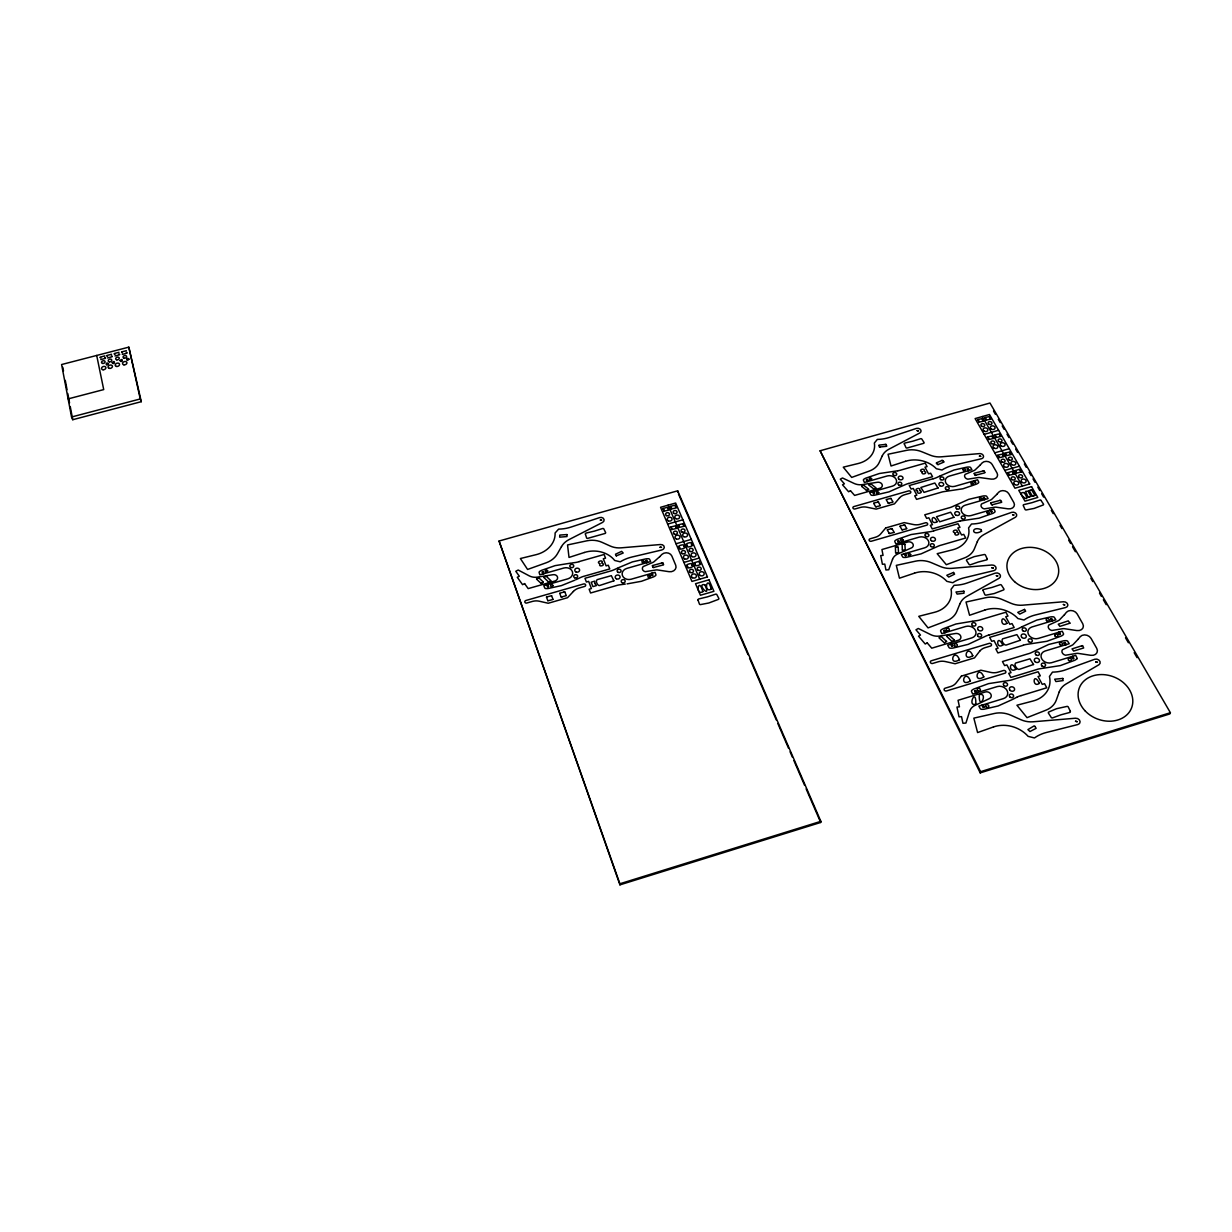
<?xml version="1.0" encoding="UTF-8"?>
<svg xmlns="http://www.w3.org/2000/svg" width="1232" height="1232" viewBox="0 0 1232 1232"><rect width="100%" height="100%" fill="white"/><g stroke="black" fill="none" stroke-linecap="round" stroke-linejoin="round"><path stroke-width="1.5" d="M677.677 492.153L677.677 490.813L499.068 541.017L619.942 884.853L820.681 822.468L820.851 821.328L677.677 490.813M981.088 529.591C970.939 525.51 971.232 536.782 981.565 531.254M981.565 531.1L981.057 529.714M820.112 450.773L980.21 772.88L1169.83 713.944L1170.4 712.712L989.974 403.018L820.112 450.773L980.564 771.694L980.21 772.88M562.038 596.889L561.068 596.981M552.983 599.476L547.84 600.831M561.037 596.765L559.805 593.516M546.484 597.012L551.659 595.687M551.659 595.98L552.968 599.26M547.778 600.569L546.515 597.227M566.227 595.672L562.038 596.827M559.728 593.193L563.917 592.053M563.933 591.991L564.887 591.899M564.903 592.161L566.227 595.472M1020.034 470.624L1019.742 469.238L1014.891 470.67M1016.077 472.996L1016.354 472.133M1012.719 472.734L1012.411 471.332L1007.576 472.78M1008.746 475.105L1009.023 474.228M1005.943 455.409L1006.221 454.546M1009.855 453.053L1010.132 452.206M1002.586 455.132L1002.863 454.285M998.659 457.488L998.936 456.625M999.537 434.927L999.814 434.08M995.672 437.237L995.949 436.405M988.434 439.3L988.711 438.453M992.299 436.975L992.576 436.128M985.723 419.896L986 419.065M989.542 417.602L989.82 416.77M982.351 419.635L982.628 418.803M978.531 421.929L978.824 421.098M549.272 581.951L548.44 582.151M550.796 580.857L549.272 581.689M544.036 577.423L545.56 576.591M543.25 582.351L541.757 583.106M541.757 583.367L540.817 583.444M545.56 576.36L546.484 576.253M536.536 578.824L538.061 578.008M538.061 577.762L538.985 577.654M548.302 581.735L544.097 577.731M540.786 583.152L536.567 579.117M546.515 576.561L550.75 580.565M539.015 577.977L543.25 581.981M695.449 564.333C692.985 567.582 704.103 564.164 699.56 563.147M699.391 562.747L699.145 561.268M691.676 564.964C694.355 561.792 683.052 565.011 687.564 566.15M687.733 566.551C685.315 569.862 696.388 566.32 691.845 565.365M687.456 545.607C685.069 548.841 695.988 545.36 691.522 544.452M691.337 544.036C693.924 540.817 682.805 543.99 687.287 545.191M683.683 546.223C686.239 543.081 675.105 546.192 679.617 547.378M679.787 547.793C677.338 550.981 688.38 547.578 683.852 546.638M679.001 527.188L679.402 526.295M683.221 524.724L683.606 523.831M675.613 526.88L676.014 525.987M671.394 529.344L671.779 528.451M671.163 508.724L671.563 507.846M675.336 506.306L675.721 505.413M667.775 508.431L668.175 507.553M663.601 510.864L664.002 509.986M663.509 564.857L653.992 567.382M653.93 567.552L653.037 567.567M661.954 562.839L662.893 562.824M652.344 565.596L661.923 562.978M662.893 563.147L663.555 564.456M653.022 567.213L652.406 565.996M684.53 526.187L679.032 527.465M678.077 524.863L683.591 523.569M676.938 528.312L671.44 529.668M670.47 527.019L675.983 525.725M1021.513 472.056L1016.077 473.15M1014.182 474.166L1008.762 475.29M1034.803 495.649L1033.109 495.895M1029.29 490.459L1031.015 490.182M1032 490.475L1034.88 495.356M1032.093 495.618L1029.259 490.767M1031.061 489.982L1032.077 490.197M1033.032 496.111L1032.046 495.911M898.421 553.122L896.526 552.937M905.166 550.411L903.256 550.227M895.433 546.9L897.358 547.054M896.403 553.091L895.556 552.875M903.148 550.381L902.301 550.196M897.404 546.962L898.328 547.116M904.919 544.821L905.243 550.073M902.332 549.826L902.132 544.59M898.205 547.516L898.498 552.783M895.602 552.537L895.402 547.254M893.908 532.501L890.028 533.364M902.594 529.991L901.762 529.791M887.363 529.698L891.306 528.774M891.383 528.528L892.291 528.682M889.874 533.672L889.057 533.487M941.864 460.291L942.803 460.46M938.353 464.664L937.429 464.526M901.824 529.421L900.007 526.387M889.104 533.102L887.317 530.083M943.789 462.123L938.43 464.387M892.199 529.052L894.032 532.085M936.412 462.847L941.772 460.568M879.417 446.585L878.955 445.537M886.193 444.844L886.686 445.892M880.249 447.108L879.371 447M885.361 444.321L886.27 444.429M886.609 446.307L880.341 446.954M879.001 445.122L885.284 444.444M902.178 544.174L904.072 544.344M904.134 544.251L905.043 544.421M676.568 507.8L671.24 509.047M670.3 506.367L675.629 505.074M668.961 509.971L663.771 511.265M662.754 508.508L668.083 507.199M906.644 528.805L902.748 529.683M900.084 526.002L903.995 525.109M904.103 524.847L904.966 524.986M904.873 525.417L906.737 528.405M892.753 502.209L888.95 503.041M886.347 499.437L890.212 498.56M880.233 505.782L876.368 506.66M890.32 498.298L891.167 498.406M888.78 503.364L888.041 503.241M1011.21 454.577L1006.02 455.686M873.765 503.041L877.646 502.163M877.754 501.901L878.601 502.009M876.229 506.937L875.505 506.906M1004.804 453.083L1010.101 452.005M891.09 498.852L892.892 501.732M888.072 502.764L886.316 499.884M997.52 455.162L1002.833 454.084M878.508 502.456L880.31 505.336M875.475 506.367L873.719 503.472M868.976 484.669L870.269 484.084M867.143 490.675L866.435 490.536M868.591 489.628L867.313 490.213M874.458 489.273L873.657 489.181M875.813 488.272L874.535 488.858M861.769 486.009L863.047 485.423M863.139 485.008L863.94 485.131M870.346 483.668L871.147 483.776M1001.57 502.333L992.453 504.72M990.697 502.856L999.799 500.469M992.314 505.012L991.483 504.812M999.922 500.192L1000.784 500.377M984.799 472.842L975.898 475.121M974.189 473.273L983.182 470.963M975.729 475.429L975.005 475.306M983.321 470.67L984.106 470.809M993.639 438.469L988.511 439.578M1000.815 436.436L995.841 437.606M987.356 436.99L992.53 435.882M699.068 561.299L694.155 562.778L695.279 563.933M112.143 356.741L107.507 357.973M121.66 351.921L126.357 350.689M119.519 354.801L114.946 355.986M126.865 353.199L122.322 354.385M100.192 357.111L104.889 355.879M106.861 355.494L111.558 354.262M105.428 358.373L100.762 359.59M114.33 353.522L119.011 352.29M1012.873 699.268L1017.247 697.004M1012.365 699.53L998.12 705.967L984.276 709.185A52.668 43.505 15.7 0 1 983.182 709.309L981.473 709.309A1.956 1.632 17.6 0 1 980.333 708.708L978.87 706.105L1003.51 698.575A7.5 6.206 17.6 0 0 1007.068 690.536A7.5 6.206 17.6 0 0 997.242 686.578L972.695 694.047L971.478 691.398A1.94 1.617 16.7 0 1 971.786 690.367L973.018 689.473A54.347 45.353 19.2 0 1 973.911 688.996L988.541 683.637L1008.546 680.541A19.697 16.155 16.7 0 0 1012.565 679.587L1038.099 671.763L1040.301 675.829L1038.022 676.522L1042.257 684.376L1044.551 683.683L1046.769 687.779L1021.066 695.633M1022.129 626.718L1018.587 628.489A19.312 15.585 15.3 0 1 1014.875 629.845L989.65 637.36L991.745 641.318L994.008 640.64L998.059 648.278L995.795 648.956L997.905 652.945L1023.238 645.306M1022.36 626.595L1036.805 620.081L1050.511 616.924A53.361 43.074 18.4 0 1 1051.558 616.801L1053.221 616.801A1.91 1.525 16.7 0 1 1054.346 617.355L1055.839 619.804L1031.969 626.965A7.361 5.944 16.7 0 0 1028.566 634.68A7.361 5.944 16.7 0 0 1038.253 638.453L1062.23 631.231L1063.524 633.772A1.925 1.54 17.4 0 1 1063.247 634.757L1062.061 635.62A51.744 41.364 15.5 0 1 1061.199 636.082L1046.892 641.287L1027.165 644.321A19.758 16.078 17.5 0 0 1023.207 645.26M940.062 475.952L936.69 477.554A17.972 13.999 9 0 1 933.163 478.771M940.293 475.845L954.03 470.008L966.997 467.128A49.419 38.7 11.5 0 1 967.982 467.02L969.553 467.02A1.771 1.371 10.4 0 1 970.585 467.498L971.925 469.669L949.287 476.137A6.838 5.328 10.2 0 0 945.883 483.006A6.838 5.328 10.2 0 0 954.862 486.317L977.577 479.787L978.716 482.035A1.786 1.386 10.9 0 1 978.424 482.913L977.284 483.683A48.125 37.16 9.5 0 1 976.468 484.114L962.885 488.796L944.282 491.568A18.326 14.43 10.6 0 0 940.555 492.43L916.577 499.36L914.714 495.818L916.854 495.202L913.266 488.442L911.126 489.058L909.262 485.547L933.148 478.724M617.74 568.044L632.447 561.884L645.984 558.866A49.573 41.719 -0.6 0 1 647.016 558.758L648.602 558.743A1.786 1.478 -0.9 0 1 649.587 559.266L650.665 561.576L626.842 568.399A6.868 5.729 -1.9 0 0 622.468 575.683A6.868 5.729 -1.9 0 0 631.169 579.225L655.085 572.356L655.932 574.759A1.786 1.494 -0.6 0 1 655.532 575.683L654.269 576.499A48.418 39.871 -1.9 0 1 653.376 576.946L641.425 581.288L627.073 583.891M575.975 579.656L580.888 577.361A18.326 15.385 -3.9 0 1 584.646 576.068L609.763 568.938L608.315 565.226L606.082 565.873L603.31 558.789L605.543 558.158L604.096 554.492L579.117 561.592M617.247 568.291L613.859 569.846A18.11 15 -3.1 0 1 610.117 571.14L584.969 578.285L586.401 582.012L588.65 581.365L591.406 588.573L589.142 589.219L590.575 592.992L615.846 585.739A18.418 15.508 -2.2 0 1 619.742 584.815L625.286 584.091M574.928 580.149L561.392 585.616L548.379 588.465A48.387 39.855 -6 0 1 547.347 588.573L545.761 588.573A1.802 1.494 -6.1 0 1 544.79 588.049L543.805 585.693L567.875 578.824A6.853 5.713 -5 0 0 572.387 571.556A6.853 5.713 -5 0 0 563.825 568.014L539.847 574.836L539.108 572.449A1.786 1.478 -6.3 0 1 539.539 571.525L540.833 570.709A49.496 41.734 -5.3 0 1 541.741 570.277L555.124 565.627L571.171 563.055M977.53 419.619L982.551 418.526M984.707 417.602L989.727 416.493M983.613 421.113L978.639 422.237M990.805 419.096L985.831 420.204M619.942 884.853L619.881 883.775L820.851 821.328M980.564 771.694L1170.4 712.712M988.973 635.065L1014.152 627.519L1012.026 623.592L1009.793 624.254L1005.743 616.77L1007.976 616.092L1005.882 612.212L980.826 619.681A19.142 15.523 13.9 0 1 976.914 620.62L973.018 621.174M933.733 530.792L958.003 523.739L959.974 527.373L957.803 528.004L961.576 534.981L963.747 534.349L965.719 537.999L941.325 545.114A18.726 15.03 11.8 0 0 937.721 546.377L921.089 553.861L906.352 557.341A49.126 39.193 9.1 0 1 905.335 557.449L903.718 557.465A1.817 1.478 10.2 0 1 902.671 556.941L901.347 554.616L924.739 547.809A6.976 5.59 10.5 0 0 928.312 540.617A6.976 5.59 10.5 0 0 919.164 537.137L895.864 543.897L894.786 541.541A1.817 1.463 9.6 0 1 895.11 540.632L896.295 539.832A50.45 40.872 11.4 0 1 897.142 539.4L911.064 534.549L929.96 531.716A18.357 14.568 10.1 0 0 933.764 530.838M683.914 562.439L699.329 558.019M1004.773 470.393L1019.403 466.189M676.014 543.759L691.306 539.385M994.732 452.837L1009.27 448.694M908.692 483.514L932.547 476.707L930.668 473.227L928.543 473.827L924.955 467.19L927.08 466.589L925.217 463.14L901.485 469.885A17.833 13.906 7.8 0 1 897.789 470.747M667.682 524.093L682.882 519.781M984.152 434.372L998.598 430.276M71.548 417.001L140.248 398.952L141.295 401.678L72.75 419.712L71.548 417.001L61.6 364.533L128.821 347.147L141.295 401.678M68.114 398.891L103.719 389.589L96.697 355.447M960.252 520.982L979.07 518.164L992.776 513.374A48.803 37.976 10.5 0 0 993.608 512.943L994.763 512.158A1.817 1.417 12.1 0 0 995.04 511.265L993.885 508.955L970.924 515.607A6.93 5.452 11.3 0 1 961.807 512.219A6.93 5.452 11.3 0 1 965.21 505.197L988.095 498.59L986.724 496.373A1.802 1.401 11.5 0 0 985.662 495.88L984.091 495.88A50.142 39.547 12.7 0 0 983.09 495.988L968.706 499.345L952.459 506.629A18.218 14.307 10.1 0 1 948.902 507.877L924.755 514.791L926.649 518.379L928.82 517.763L932.485 524.678L930.314 525.309L932.239 528.928L956.494 521.906A18.588 14.753 11.8 0 1 960.267 521.013M897.789 470.778L879.34 473.519L865.726 478.155A48.987 39.008 8.8 0 0 864.879 478.57L863.724 479.34A1.756 1.386 7.3 0 0 863.401 480.203L864.417 482.451L887.209 475.968A6.776 5.344 8.1 0 1 896.064 479.263A6.776 5.344 8.1 0 1 892.507 486.116L869.638 492.646L870.885 494.848A1.771 1.401 7.8 0 0 871.917 495.341L873.488 495.341A47.755 37.422 6.9 0 0 874.489 495.233L888.888 491.891L905.135 484.7A18.172 14.353 9.3 0 1 908.677 483.468M572.264 562.932L575.267 562.531A18.018 14.861 -4.6 0 0 579.132 561.638M972.448 621.236L955.97 623.993L943.019 628.797A52.73 43.567 15.8 0 0 942.141 629.259L940.925 630.122A1.894 1.555 13.6 0 0 940.617 631.092L941.787 633.633L965.826 626.441A7.284 5.96 14.5 0 1 975.374 630.214A7.284 5.96 14.5 0 1 971.817 637.899L947.67 645.137L949.071 647.616A1.91 1.571 14.4 0 0 950.18 648.186L951.859 648.186A51.205 41.78 12.8 0 0 952.921 648.078L968.152 644.382L985.23 636.374A19.573 16.001 16.1 0 1 988.957 635.004M994.748 434.865L999.753 433.833M1003.787 456.702L998.736 457.765M985.877 418.726L984.661 418.156M982.535 420.004L983.737 420.589M977.5 420.204L978.701 420.759M995.81 436.051L994.532 435.404M992.468 437.345L993.747 437.991M988.572 438.099L987.279 437.437M1006.036 454.177L1004.742 453.468M1002.802 455.517L1004.08 456.24M998.752 456.256L997.458 455.547M1020.265 471.009L1021.574 471.841M1016.138 471.748L1014.814 470.917M1012.935 473.119L1014.244 473.935M1008.808 473.858L1007.499 473.057M999.737 435.312L1000.969 435.943M1010.055 453.438L1011.364 454.161M675.459 506.691L676.599 507.307M671.455 507.461L670.316 506.86M667.913 508.831L669.038 509.432M662.785 509.016L663.894 509.601M683.406 525.155L684.545 525.818M671.625 528.035L670.516 527.435M126.249 352.244L127.035 352.66M121.583 352.414L122.368 352.829M118.903 353.846L119.689 354.262M114.237 354.015L115.038 354.446M111.434 355.817L112.22 356.248M106.784 356.002L107.569 356.418M104.766 357.434L105.552 357.85M100.1 357.603L100.885 358.035M679.248 525.879L678.062 525.202M675.767 527.296L676.938 527.974M989.712 417.971L990.928 418.572M1040.948 500.361L1043.55 504.196A1.725 1.34 13.3 0 1 1043.288 504.951L1034.141 508.416L1026.04 509.971A1.694 1.324 13 0 1 1025.116 509.555L1023.191 505.382A1.694 1.309 12.9 0 1 1023.607 504.689L1031.384 502.825A8.362 6.468 12.7 0 0 1032.524 502.502L1039.962 500.053A1.725 1.324 13.2 0 1 1040.948 500.361M868.652 489.181L863.971 485.454M1001.662 501.932L1000.692 500.762M875.875 487.826L871.178 484.099M873.611 488.827L868.93 485.131M866.389 490.182L861.722 486.486M922.121 471.825C917.008 470.162 925.679 467.19 924.216 471.101M919.75 490.505C924.816 492.353 916.069 495.279 917.609 491.214M957.141 532.255C962.346 534.118 953.63 537.214 954.985 532.979M599.815 563.717C594.964 561.823 604.111 558.851 602.048 562.962M984.969 472.333L984.06 471.255M924.293 471.271C929.051 473.134 920.766 475.845 922.152 471.933M974.127 473.766L975.02 474.828M954.969 532.917C949.579 531.115 958.588 528.004 957.095 532.116M942.742 460.799L943.881 461.769M937.475 464.156L936.366 463.247M917.578 491.106C912.404 489.474 921.166 486.363 919.688 490.367M602.094 563.132C606.775 565.118 597.843 567.906 599.845 563.84M990.62 503.272L991.575 504.412M993.516 411.041L995.441 414.352M998.32 419.327L1000.261 422.638M1002.186 425.949L1004.111 429.26M1006.991 434.218L1008.931 437.529M1010.856 440.84L1012.781 444.151M1015.676 449.11L1017.601 452.421M1024.346 464.017L1026.271 467.328M1029.151 472.287L1031.092 475.598M1033.017 478.909L1034.942 482.22M1037.821 487.179L1039.762 490.49M1041.687 493.801L1043.612 497.112M1051.312 510.356L1053.237 513.667M1059.982 525.248L1061.922 528.559M1068.668 540.155L1070.593 543.466M1072.518 546.777L1075.397 551.736M1090.813 578.224L1092.753 581.535M1099.498 593.116L1101.423 596.427M1103.348 599.738L1106.228 604.696M1125.509 637.806L1128.389 642.765M1134.179 652.698L1137.074 657.672M982.289 416.555L1022.344 486.07M969.137 470.47L968.075 468.576L966.981 468.884L968.029 470.778M974.789 480.588L975.852 482.497L974.743 482.821L973.68 480.911M985.277 499.407L984.199 497.466L983.074 497.79L984.152 499.73M991.052 509.786L992.145 511.727L991.021 512.065L989.943 510.11M1052.898 620.682L1051.712 618.556L1050.557 618.895L1051.743 621.036M1059.274 632.124L1060.475 634.264L1059.32 634.619L1058.119 632.463M1066.25 644.629L1065.049 642.442L1063.863 642.796L1065.079 644.983M1072.749 656.271L1073.965 658.473L1072.795 658.827L1071.578 656.625M967.536 468.73L968.583 470.624M974.235 480.757L975.297 482.667M983.629 497.636L984.707 499.561M990.497 509.94L991.591 511.896M1051.127 618.726L1052.328 620.851M1058.688 632.293L1059.89 634.449M1064.448 642.627L1065.665 644.798M1072.163 656.456L1073.38 658.643M868.344 481.327L867.374 479.433L866.265 479.741L867.236 481.65M873.58 491.522L874.566 493.431L873.442 493.755L872.456 491.83M899.884 542.727L898.852 540.74L897.728 541.064L898.744 543.066M905.381 553.445L906.413 555.463L905.274 555.801L904.242 553.784M945.93 632.386L944.821 630.245L943.65 630.599L944.759 632.74M951.828 643.889L952.952 646.061L951.766 646.4L950.657 644.244M976.93 692.754L975.775 690.505L974.574 690.875L975.729 693.123M983.121 704.796L984.276 707.076L983.074 707.445L981.919 705.166M866.82 479.587L867.79 481.481M873.026 491.676L874.012 493.601M898.297 540.894L899.314 542.896M904.812 553.615L905.843 555.632M944.236 630.414L945.344 632.57M951.243 644.059L952.351 646.23M975.174 690.69L976.329 692.938M982.52 704.981L983.675 707.26M594.933 583.552L596.427 585.585L592.946 586.617L591.175 582.243L594.609 581.134L594.917 583.444M678.447 493.924L748.024 654.654M749.564 658.196L776.329 720.012M777.854 723.554L788.557 748.271M790.082 751.813L792.376 757.11M793.916 760.637L804.619 785.369M806.144 788.896L820.681 822.468M668.129 505.151L699.714 579.179M647.724 562.423L646.908 560.406L645.737 560.729L646.569 562.747M652.144 573.203L652.96 575.236L651.805 575.575L650.973 573.542M646.323 560.575L647.139 562.577M651.559 573.373L652.39 575.406M543.99 573.665L543.235 571.633L542.08 571.971L542.819 573.989M547.947 584.507L548.702 586.555L547.516 586.894L546.777 584.846M542.665 571.802L543.404 573.819M547.362 584.676L548.117 586.725M499.068 541.017L619.881 883.775M128.821 347.147L140.248 398.952M62.786 367.275L63.494 371.032M65.281 380.38L67.052 389.743M67.76 393.501L69.546 402.849M70.255 406.606L72.75 419.712M1017.262 697.035A20.174 16.663 19.3 0 1 1021.035 695.587M616.293 555.878L623.207 553.029L621.621 551.366L615.492 554.215L616.293 555.848M650.373 576.237C647.2 580.688 647 572.048 650.373 576.237M962.839 469.608C965.426 473.935 966.704 466.158 962.854 469.484M1081.727 645.814L1072.025 648.894L1073.657 651.05L1083.667 647.97L1082.682 645.66L1081.727 645.753M644.398 561.592C641.302 565.95 641.056 557.465 644.398 561.592M601.601 520.058L600.138 520.073L601.57 520.227M1062.816 678.432L1063.139 680.588L1055.932 681.558L1054.684 679.217L1062.816 678.432M1069.915 623.084L1068.252 620.882L1058.257 624.208L1059.874 626.38L1069.9 623.207M698.005 600.03L699.468 604.173A1.694 1.432 2 0 0 700.361 604.619L708.785 603.002L718.518 599.337A1.725 1.448 2.8 0 0 718.903 598.536L716.747 594.44A1.725 1.448 2.7 0 0 715.792 594.117L707.923 596.688A8.347 6.992 2.1 0 1 706.721 597.027L698.575 598.998A1.694 1.417 1.9 0 0 698.051 599.722L698.005 600.03M1039.392 683.36C1031.954 688.673 1032.893 670.639 1039.392 683.36M1034.988 726.418L1036.127 728.328L1029.937 731.546L1027.904 729.621L1034.079 725.91L1034.988 726.449M704.904 584.753C695.341 582.736 712.158 600.369 704.889 584.892M1015.83 669.346C1007.699 674.073 1009.763 657.026 1015.83 669.346M1024.531 609.424L1025.64 611.149L1019.757 614.121L1017.755 612.381L1024.531 609.393M954.23 639.962L951.997 641.41L946.623 636.282L948.779 634.973L954.23 639.962M993.362 567.89L991.822 567.752L993.362 567.89M910.71 554.585C907.43 558.697 907.414 550.18 910.71 554.585M946.576 641.441L944.451 642.935L938.969 637.76L941.14 636.451L946.576 641.472M1007.006 623.284C999.506 628.582 1000.738 610.995 1007.006 623.346M567.043 534.611L566.982 536.567L559.682 537.167L559.775 535.073L567.043 534.549M660.059 547.27L661.538 547.347L660.059 547.208M1002.863 644.998C995.441 650.173 996.611 632.632 1002.848 645.06M903.225 540.078C899.699 544.19 900.13 535.689 903.225 540.078M613.875 580.826L599.414 585.554C598.013 586.186 594.887 581.011 597.135 579.656L611.334 575.667L613.875 580.826M979.44 456.133L980.903 456.379L979.455 456.071M904.303 443.859L905.997 447.693A1.632 1.263 8.1 0 0 906.875 448.078L923.8 443.289A1.648 1.278 8.5 0 0 924.092 442.565L921.736 438.931A1.648 1.278 8.4 0 0 920.797 438.654L913.482 440.979A8.023 6.191 8 0 1 912.373 441.287L904.75 443.073A1.632 1.263 8 0 0 904.319 443.736L904.303 443.859M702.871 591.606C695.064 596.519 698.375 575.467 702.871 591.606M878.755 492.6C875.413 496.542 875.659 488.396 878.755 492.6M983.798 676.892C972.248 684.376 977.885 663.278 983.798 676.892M553.06 585.554C550.011 589.943 549.765 581.396 553.06 585.554M871.64 478.786C868.329 482.698 868.591 474.628 871.64 478.786M972.803 655.717C961.114 662.924 967.259 642.488 972.803 655.717M1029.151 496.989L1030.922 496.481L1028.073 491.137L1025.517 491.383L1028.104 497.097L1029.136 497.081M547.655 570.847C544.236 575.313 544.544 566.674 547.655 570.847M711.234 589.127C703.072 593.593 707.23 573.311 711.234 589.127M970.416 680.942C958.481 688.226 964.902 667.421 970.416 680.942M963.84 591.175L964.04 593.193L957.141 594.101L955.986 591.991L963.84 591.206M959.512 659.721C947.531 666.912 954.03 646.338 959.512 659.721M953.568 572.464L954.584 574.158L948.717 577.053L946.807 575.282L953.568 572.433M1024.162 492.615C1033.663 506.598 1014.152 491.429 1024.162 492.646M1033.525 664.51L1018.987 669.453C1017.309 669.885 1013.443 664.633 1015.584 663.078L1029.952 658.812L1033.525 664.51M1095.818 661.938L1097.404 662.308L1095.818 661.938M937.121 521.69C929.529 526.295 931.515 510.448 937.121 521.69M1020.389 640.224L1005.974 645.091C1004.157 645.476 1000.553 640.378 1002.632 638.838L1016.877 634.649L1020.389 640.224M585.385 534.087L586.617 538.014A1.648 1.355 -3.8 0 0 587.464 538.43L605.266 533.394A1.663 1.371 -3.1 0 0 605.667 532.624L603.742 528.759A1.663 1.371 -3.2 0 0 602.833 528.451L595.102 530.9A8.085 6.622 -3.6 0 1 593.932 531.223L585.97 533.102A1.648 1.34 -3.9 0 0 585.431 533.795L585.4 533.933M1070.377 711.403L1070.362 711.572A1.879 1.54 20.3 0 1 1069.946 712.404L1061.599 714.637A9.225 7.577 20.7 0 0 1060.382 715.022L1052.374 717.948A1.863 1.525 20.1 0 1 1051.312 717.594L1048.324 712.958A1.848 1.525 19.9 0 1 1048.601 712.096L1056.471 708.723L1067.189 706.367A1.879 1.54 20.2 0 1 1068.206 706.845L1070.377 711.403M979.317 694.586C978.424 712.019 988.88 692.399 979.332 694.525M975.806 704.165C966.797 707.291 976.345 686.378 975.806 704.119M953.907 517.301L939.677 521.798L936.505 516.716L950.627 512.219L953.907 517.301M1012.596 514.745L1014.09 515.068L1012.612 514.683M938.045 487.964L924.031 492.384L920.858 487.487L934.842 483.021L938.045 488.026M997.704 575.898L996.18 575.621L997.704 575.96M987.263 558.958L987.248 559.112A1.756 1.386 13 0 1 986.832 559.836L978.916 561.869A8.547 6.838 13.2 0 0 977.761 562.223L970.154 564.857A1.725 1.371 12.6 0 1 969.168 564.549L966.489 560.437A1.725 1.371 12.5 0 1 966.766 559.651L974.266 556.633L984.399 554.492A1.74 1.386 12.9 0 1 985.354 554.908L987.263 558.958M128.944 359.143C125.926 363.07 126.018 355.986 128.944 359.143M120.058 360.622C122.368 364.041 123.647 357.034 120.089 360.514M112.22 362.655C114.776 366.043 115.592 358.882 112.22 362.655M108.493 363.794C105.351 367.752 105.629 360.637 108.493 363.794M982.982 590.282L984.892 594.733A1.74 1.401 14 0 0 985.846 595.179L994.224 593.547L1003.695 589.882A1.771 1.417 14.4 0 0 1003.988 589.081L1001.354 584.984A1.771 1.417 14.2 0 0 1000.338 584.646L992.638 587.233A8.609 6.899 13.7 0 1 991.467 587.572L983.413 589.543A1.74 1.401 13.8 0 0 982.982 590.282M1075.536 721.228L1077.138 721.69L1075.536 721.228M986.724 512.466C988.896 517.086 991.036 509.34 986.755 512.358M1063.385 604.542L1064.91 604.958L1063.401 604.481M917.132 430.676L918.564 430.923L917.147 430.615M981.873 498.852C978.239 502.517 979.07 494.402 981.873 498.852M973.434 483.683C969.707 487.287 970.724 479.279 973.434 483.683M969.646 711.295L965.919 723.045L962.947 723.276L961.53 716.639L959.02 716.839L956.956 707.045L959.451 706.845L958.049 700.3L985.246 691.984A4.297 3.573 17.3 0 1 990.728 694.001A4.297 3.573 17.3 0 1 989.342 698.652L975.066 705.351A13.044 10.903 17.9 0 0 969.646 711.295M1059.227 691.922L1056.317 700.038A23.131 18.973 18.7 0 1 1045.999 710.171L1027.026 717.655L1016.924 705.228L1033.248 700.946A28.028 22.977 17.8 0 0 1049.448 676.46L1052.482 672.118A38.177 30.769 17.3 0 0 1065.757 669.777L1094.786 659.243A3.742 3.003 19.3 0 1 1098.975 664.71L1065.942 684.068A21.221 17.248 20.2 0 0 1059.227 691.922M892.538 559.297L888.734 569.769L885.931 569.985L884.776 564.087L882.405 564.271L880.711 555.555L883.067 555.37L881.927 549.534L907.722 542.003A4.004 3.219 10.1 0 1 912.835 543.789A4.004 3.219 10.1 0 1 911.403 547.932L897.789 553.969A12.135 9.825 10.3 0 0 892.538 559.297M959.928 603.788L956.833 611.365A21.976 17.941 12.6 0 1 946.546 620.851L928.05 627.889L918.749 616.323L934.611 612.273A26.673 21.714 11.8 0 0 951.042 589.358L954.107 585.292A36.344 29.106 11.8 0 0 966.966 583.075L995.271 573.142A3.557 2.834 13.8 0 1 999.121 578.255L966.643 596.427A20.128 16.324 14.2 0 0 959.928 603.788M977.33 541.649L974.358 548.887A21.483 17.125 11.6 0 1 964.379 557.957L946.33 564.703L937.167 553.676L952.644 549.795A26.072 20.728 10.9 0 0 968.568 527.897L971.524 524A35.543 27.797 10.9 0 0 984.091 521.86L1011.718 512.343A3.48 2.71 12.7 0 1 1015.491 517.209L983.86 534.611A19.681 15.585 13.1 0 0 977.33 541.649M882.281 455.84L879.171 462.601A20.497 16.062 6.7 0 1 869.253 471.086L851.682 477.415L843.258 467.174L858.257 463.494A24.902 19.45 6.2 0 0 874.335 443.043L877.323 439.424A33.957 26.118 6.5 0 0 889.473 437.391L916.362 428.428A3.311 2.556 8.1 0 1 919.827 432.956L888.796 449.28A18.742 14.645 8.1 0 0 882.281 455.84M561.484 546.608L557.434 553.769A20.775 17.109 -6.2 0 1 546.253 562.762L527.573 569.446L520.381 558.527L536.089 554.677A25.256 20.682 -6.5 0 0 555.093 532.979L558.604 529.129A34.373 27.812 -5 0 0 571.201 527.019L599.676 517.579A3.342 2.726 -3.2 0 1 602.587 522.399L568.953 539.647A18.942 15.646 -4.3 0 0 561.484 546.608M1078.277 639.1L1072.964 644.706A14.384 11.535 17.5 0 1 1070.916 645.784L1062.431 649.726A4.266 3.434 18.2 0 0 1065.48 655.224L1075.305 653.622A14.615 11.766 19 0 1 1077.8 653.33L1090.751 655.301A6.437 5.144 18.7 0 0 1096.742 648.386L1091.075 638.422A6.406 5.113 18.3 0 0 1080.233 636.667L1078.277 639.1M1064.494 614.66L1059.212 620.158A14.214 11.35 16.4 0 1 1057.179 621.221L1048.755 625.086A4.22 3.388 17 0 0 1051.758 630.491L1061.476 628.905A14.43 11.581 17.8 0 1 1063.955 628.628L1076.783 630.553A6.345 5.067 17.6 0 0 1082.743 623.746L1077.184 613.983A6.314 5.036 17.1 0 0 1066.45 612.258L1064.494 614.66M979.64 651.266L974.481 657.903L955.123 663.74L945.406 661.569A12.674 10.549 14.9 0 0 938.199 661.784L932.655 663.447A1.679 1.401 14.2 0 1 930.468 662.57A1.679 1.401 14.2 0 1 931.315 660.768L989.157 643.381A1.679 1.371 15.7 0 1 991.36 644.259A1.679 1.371 15.7 0 1 990.559 646.03L985.061 647.678A12.69 10.426 16.1 0 0 979.64 651.266M961.437 676.091L956.201 682.836A12.705 10.58 15.2 0 1 950.688 686.517L945.098 688.211A1.709 1.432 15.6 0 0 944.251 690.043A1.709 1.432 15.6 0 0 946.469 690.952L1004.912 673.211A1.709 1.401 17 0 0 1005.712 671.394A1.709 1.401 17 0 0 1003.479 670.516L997.935 672.195A12.72 10.457 16.3 0 1 990.682 672.395L980.888 670.208L961.437 676.091M996.75 494.417L991.591 499.453A13.398 10.426 11.3 0 1 989.635 500.423L981.534 503.98A3.973 3.111 11.7 0 0 984.245 508.878L993.531 507.399A13.567 10.641 12.4 0 1 995.887 507.137L1008.038 508.831A5.975 4.651 12.4 0 0 1013.874 502.641L1008.823 493.755A5.944 4.62 12 0 0 998.659 492.23L996.75 494.417M980.195 465.065L975.066 469.962A13.198 10.21 10.2 0 1 973.141 470.932L965.118 474.397A3.912 3.049 10.6 0 0 967.767 479.186L976.945 477.739A13.367 10.41 11.2 0 1 979.271 477.477L991.252 479.125A5.883 4.558 11.2 0 0 997.058 473.057L992.13 464.402A5.867 4.528 10.9 0 0 982.104 462.924L980.195 465.065M885.746 527.943L880.649 533.98A11.858 9.533 8.4 0 1 875.351 537.275L870.054 538.815A1.586 1.278 8.6 0 0 869.207 540.448A1.586 1.278 8.6 0 0 871.27 541.248L926.741 525.186A1.586 1.263 10.2 0 0 927.542 523.569A1.586 1.263 10.2 0 0 925.463 522.784L920.212 524.293A11.858 9.425 9.7 0 1 913.374 524.524L904.211 522.614L885.746 527.943M899.483 497.944L894.463 503.857L876.137 509.109L867.066 507.245A11.781 9.44 7.9 0 0 860.29 507.461L855.054 508.955A1.571 1.247 7.4 0 1 853.021 508.185A1.571 1.247 7.4 0 1 853.853 506.583L908.631 490.906A1.571 1.232 9 0 1 910.679 491.66A1.571 1.232 9 0 1 909.878 493.247L904.673 494.74A11.796 9.332 9.2 0 0 899.483 497.944M659.659 556.71L653.822 561.9A13.259 10.965 -1.1 0 1 651.728 562.916L643.135 566.597A3.927 3.265 -1 0 0 645.198 571.679L654.7 570.17A13.413 11.211 -0.4 0 1 657.103 569.892L669.053 571.694A5.898 4.897 0.2 0 0 675.737 565.272L671.856 556.032A5.883 4.866 -0.1 0 0 661.877 554.431L659.659 556.71M573.404 591.437L567.521 597.705L548.225 603.249L539.277 601.216A11.95 10.072 -6.8 0 0 532.363 601.432L526.834 603.018A1.586 1.34 -7.2 0 1 524.878 602.186A1.586 1.34 -7.2 0 1 525.941 600.477L583.614 583.968A1.586 1.324 -4.2 0 1 585.6 584.784A1.586 1.324 -4.2 0 1 584.569 586.463L579.086 588.034A11.904 10.01 -4.3 0 0 573.404 591.437M1076.768 658.951L1075.567 659.828A52.36 42.027 16.6 0 1 1074.704 660.306L1060.29 665.603L1040.393 668.668A20.005 16.339 18.7 0 0 1036.389 669.638L1010.887 677.446L1008.731 673.365L1011.01 672.672L1006.883 664.91L1004.604 665.588L1002.463 661.553L1027.873 653.869A19.543 15.847 16.4 0 0 1031.615 652.513L1048.648 644.475L1063.817 640.779A54.039 43.767 19.6 0 1 1064.879 640.671L1066.558 640.671A1.94 1.555 17.8 0 1 1067.697 641.241L1069.222 643.72L1045.136 651.004A7.454 6.037 17.8 0 0 1041.748 658.858A7.454 6.037 17.8 0 0 1051.558 662.708L1075.721 655.362L1077.03 657.95A1.956 1.571 18.6 0 1 1076.768 658.951M927.203 642.888L925.232 644.013L918.518 636.174L920.473 635.05L915.977 629.798L918.302 628.474L930.776 634.665A12.489 10.272 13.2 0 0 939.693 636.051L955.647 633.494A4.173 3.434 14.3 0 1 960.667 636.035A4.173 3.434 14.3 0 1 958.481 640.209L931.746 648.186L927.203 642.888M850.48 490.736L848.602 491.753L842.503 484.807L844.382 483.806L840.301 479.171L842.503 477.985L854.053 483.421A11.642 9.194 7 0 0 862.4 484.607L877.446 482.266A3.881 3.065 7.8 0 1 882.097 484.499A3.881 3.065 7.8 0 1 879.925 488.226L854.608 495.418L850.48 490.736M524.601 583.598L522.568 584.676L517.286 577.284L519.319 576.222L515.792 571.278L518.195 570.016L529.19 575.837A11.812 9.794 -6.5 0 0 537.506 577.13L553.106 574.697A3.927 3.28 -5.7 0 1 557.511 577.084A3.927 3.28 -5.7 0 1 554.831 581.027L528.174 588.603L524.601 583.598M993.469 726.957L977.592 732.563L973.85 718.133L994.363 713.482A23.377 19.543 19.3 0 1 1011.118 715.33L1020.727 719.642A21.083 17.371 18.9 0 0 1032.97 721.798L1075.49 718.225A3.819 3.126 20.9 0 1 1077.831 724.539L1046.43 732.47A40.302 33.449 22.3 0 0 1034.464 737.953L1028.119 736.351A28.783 24.147 20.1 0 0 993.469 726.957M984.784 610.071L969.569 615.261L966.027 602.032L985.677 597.705A22.268 18.033 14.8 0 1 1001.724 599.322L1010.918 603.264A20.082 16.031 14.8 0 0 1022.622 605.189L1063.355 601.77A3.634 2.88 16.6 0 1 1065.557 607.561L1035.481 614.937A38.269 30.877 17.5 0 0 1023.992 620.004L1017.925 618.556A27.381 22.268 15.5 0 0 984.784 610.071M914.529 573.142L899.452 578.193L896.311 565.365L915.73 561.13A21.714 17.618 11.4 0 1 931.423 562.701L940.355 566.504A19.573 15.677 11.6 0 0 951.797 568.368L991.883 565.011A3.542 2.818 13.5 0 1 993.901 570.616L964.163 577.808A37.253 30.184 14.1 0 0 952.767 582.736L946.838 581.335A26.688 21.745 11.9 0 0 914.529 573.142M905.458 461.322L891.029 466.004L888.056 454.254L906.66 450.327A20.713 16.17 8.6 0 1 921.675 451.697L930.206 455.162A18.68 14.414 9 0 0 941.14 456.826L979.517 453.607A3.373 2.603 10.5 0 1 983.382 455.717A3.373 2.603 10.5 0 1 981.411 458.751L952.937 465.434A35.482 27.735 10.8 0 0 942.003 469.993L936.351 468.73A25.456 19.974 9 0 0 905.458 461.322M584.291 552.506L569.015 557.434L567.552 544.944L586.94 540.802A20.898 17.31 -3.7 0 1 602.001 542.326L610.21 546.022A18.819 15.431 -2.4 0 0 621.097 547.84L660.46 544.529A3.388 2.787 -0.4 0 1 661.723 549.996L631.939 557.018A35.636 29.845 -1.2 0 0 620.25 561.823L614.676 560.468A25.687 21.391 -3.7 0 0 584.291 552.506M708.97 579.825L695.526 583.706L700.423 595.241L713.929 591.329L708.97 579.825M1031.538 486.64L1018.772 490.336L1024.978 501.162L1037.791 497.451L1031.538 486.64M707.461 576.946L691.953 581.427L660.568 507.291L675.66 503.026L707.461 576.946M1029.706 483.96L1014.968 488.211L975.113 418.572L989.465 414.522L1029.706 483.96M683.883 536.705A2.449 2.002 0.7 0 0 687.579 535.027A2.449 2.002 0.7 0 0 683.96 533.225A2.449 2.002 0.7 0 0 683.883 536.705M681.989 532.008A2.002 1.632 0.5 0 0 685.023 530.638A2.002 1.632 0.5 0 0 682.051 529.175A2.002 1.632 0.5 0 0 681.989 532.008M684.622 558.851A2.479 2.048 0.9 0 0 688.38 557.157A2.479 2.048 0.9 0 0 684.699 555.309A2.479 2.048 0.9 0 0 684.622 558.851M682.42 553.63A2.033 1.679 0.7 0 0 685.5 552.229A2.033 1.679 0.7 0 0 682.482 550.719A2.033 1.679 0.7 0 0 682.42 553.63M675.983 518.687A2.402 1.956 0.2 0 0 679.648 517.04A2.402 1.956 0.2 0 0 676.075 515.284A2.402 1.956 0.2 0 0 675.983 518.687M674.12 513.467A1.971 1.602 0.1 0 0 677.092 512.127A1.971 1.602 0.1 0 0 674.181 510.695A1.971 1.602 0.1 0 0 674.12 513.467M666.543 515.607A1.971 1.602 -0.3 0 0 669.53 514.268A1.971 1.602 -0.3 0 0 666.62 512.835A1.971 1.602 -0.3 0 0 666.543 515.607M668.391 520.828A2.418 1.971 -0.1 0 0 672.056 519.196A2.418 1.971 -0.1 0 0 668.483 517.425A2.418 1.971 -0.1 0 0 668.391 520.828M674.366 534.18A2.002 1.632 0.2 0 0 677.4 532.809A2.002 1.632 0.2 0 0 674.443 531.346A2.002 1.632 0.2 0 0 674.366 534.18M676.245 538.877A2.449 2.002 0.3 0 0 679.956 537.214A2.449 2.002 0.3 0 0 676.322 535.396A2.449 2.002 0.3 0 0 676.245 538.877M690.105 551.428A2.033 1.679 1 0 0 693.169 550.042A2.033 1.679 1 0 0 690.151 548.533A2.033 1.679 1 0 0 690.105 551.428M692.168 556.571A2.479 2.048 1.2 0 0 696.049 555.093A2.479 2.048 1.2 0 0 692.538 553.029A2.479 2.048 1.2 0 0 692.168 556.571M700.238 575.483A2.51 2.094 1.8 0 0 704.18 573.973A2.51 2.094 1.8 0 0 700.608 571.864A2.51 2.094 1.8 0 0 700.238 575.483M692.492 577.716A2.51 2.094 1.4 0 0 696.434 576.206A2.51 2.094 1.4 0 0 692.861 574.097A2.51 2.094 1.4 0 0 692.492 577.716M690.274 572.418A2.064 1.709 1.2 0 0 693.524 571.186A2.064 1.709 1.2 0 0 690.598 569.461A2.064 1.709 1.2 0 0 690.274 572.418M698.02 570.185A2.064 1.709 1.6 0 0 701.239 568.953A2.064 1.709 1.6 0 0 698.313 567.244A2.064 1.709 1.6 0 0 698.02 570.185M622.098 582.659A2.002 1.663 -2.1 0 0 625.194 581.319A2.002 1.663 -2.1 0 0 622.299 579.764A2.002 1.663 -2.1 0 0 622.098 582.659M616.308 578.763A2.449 2.033 -2.4 0 0 620.096 577.146A2.449 2.033 -2.4 0 0 616.57 575.236A2.449 2.033 -2.4 0 0 616.308 578.763M618.002 572.279A1.987 1.663 -2.4 0 0 621.082 570.955A1.987 1.663 -2.4 0 0 618.202 569.4A1.987 1.663 -2.4 0 0 618.002 572.279M574.713 577.808A1.987 1.663 -4.6 0 0 577.654 576.237A1.987 1.663 -4.6 0 0 574.636 574.944A1.987 1.663 -4.6 0 0 574.713 577.808M576.037 571.971A2.433 2.017 -4.5 0 0 579.625 570.062A2.433 2.017 -4.5 0 0 575.929 568.476A2.433 2.017 -4.5 0 0 576.037 571.971M570.816 567.49A1.987 1.648 -4.7 0 0 573.758 565.919A1.987 1.648 -4.7 0 0 570.739 564.626A1.987 1.648 -4.7 0 0 570.816 567.49M109.448 368.383A2.248 1.632 -17.5 0 0 112.42 366.15A2.248 1.632 -17.5 0 0 108.863 365.611A2.248 1.632 -17.5 0 0 109.448 368.383M103.072 369.754A2.264 1.632 -17.6 0 0 105.875 367.398A2.264 1.632 -17.6 0 0 102.225 367.074A2.264 1.632 -17.6 0 0 103.072 369.754M116.563 366.443A2.248 1.632 -17.3 0 0 119.535 364.21A2.248 1.632 -17.3 0 0 115.977 363.686A2.248 1.632 -17.3 0 0 116.563 366.443M123.955 364.826A2.248 1.632 -17.1 0 0 126.911 362.593A2.248 1.632 -17.1 0 0 123.354 362.069A2.248 1.632 -17.1 0 0 123.955 364.826M124.186 358.219A1.833 1.324 -17 0 0 126.603 356.418A1.833 1.324 -17 0 0 123.708 355.986A1.833 1.324 -17 0 0 124.186 358.219M116.824 359.836A1.833 1.324 -17.2 0 0 119.242 358.019A1.833 1.324 -17.2 0 0 116.347 357.588A1.833 1.324 -17.2 0 0 116.824 359.836M109.355 361.823A1.833 1.324 -17.4 0 0 111.773 360.006A1.833 1.324 -17.4 0 0 108.878 359.575A1.833 1.324 -17.4 0 0 109.355 361.823M102.78 363.455A1.833 1.324 -17.5 0 0 105.059 361.53A1.833 1.324 -17.5 0 0 102.087 361.269A1.833 1.324 -17.5 0 0 102.78 363.455M893.523 475.182A1.956 1.54 8.2 0 0 896.711 474.428A1.956 1.54 8.2 0 0 894.109 472.58A1.956 1.54 8.2 0 0 893.523 475.182M899.098 479.325A2.402 1.894 8.4 0 0 902.994 478.416A2.402 1.894 8.4 0 0 899.807 476.122A2.402 1.894 8.4 0 0 899.098 479.325M898.621 484.869A1.971 1.555 8.5 0 0 901.809 484.13A1.971 1.555 8.5 0 0 899.206 482.251A1.971 1.555 8.5 0 0 898.621 484.869M940.724 479.618A1.971 1.54 9.8 0 0 943.897 478.878A1.971 1.54 9.8 0 0 941.263 477A1.971 1.54 9.8 0 0 940.724 479.618M939.785 485.685A2.433 1.894 9.9 0 0 943.681 484.761A2.433 1.894 9.9 0 0 940.447 482.467A2.433 1.894 9.9 0 0 939.785 485.685M946.022 489.366A1.987 1.555 10.2 0 0 949.21 488.611A1.987 1.555 10.2 0 0 946.561 486.732A1.987 1.555 10.2 0 0 946.022 489.366M1019.234 477.4A2.064 1.586 12.1 0 0 1022.575 476.799A2.064 1.586 12.1 0 0 1019.927 474.751A2.064 1.586 12.1 0 0 1019.234 477.4M1011.888 479.51A2.064 1.586 11.9 0 0 1015.23 478.909A2.064 1.586 11.9 0 0 1012.581 476.861A2.064 1.586 11.9 0 0 1011.888 479.51M1014.614 484.438A2.51 1.94 12.1 0 0 1018.71 483.699A2.51 1.94 12.1 0 0 1015.461 481.173A2.51 1.94 12.1 0 0 1014.614 484.438M1021.975 482.313A2.51 1.94 12.2 0 0 1026.056 481.573A2.51 1.94 12.2 0 0 1022.822 479.063A2.51 1.94 12.2 0 0 1021.975 482.313M1011.749 464.572A2.479 1.894 11.6 0 0 1015.784 463.848A2.479 1.894 11.6 0 0 1012.596 461.384A2.479 1.894 11.6 0 0 1011.749 464.572M1009.054 459.736A2.033 1.555 11.4 0 0 1012.35 459.136A2.033 1.555 11.4 0 0 1009.747 457.134A2.033 1.555 11.4 0 0 1009.054 459.736M993.793 447.909A2.433 1.863 10.7 0 0 997.781 447.201A2.433 1.863 10.7 0 0 994.655 444.798A2.433 1.863 10.7 0 0 993.793 447.909M991.483 443.551A1.987 1.525 10.6 0 0 994.732 442.981A1.987 1.525 10.6 0 0 992.191 441.01A1.987 1.525 10.6 0 0 991.483 443.551M984.029 431.061A2.402 1.833 10.1 0 0 987.848 430.137A2.402 1.833 10.1 0 0 984.584 427.935A2.402 1.833 10.1 0 0 984.029 431.061M981.642 426.195A1.956 1.494 10 0 0 984.768 425.44A1.956 1.494 10 0 0 982.104 423.654A1.956 1.494 10 0 0 981.642 426.195M988.849 424.162A1.956 1.494 10.1 0 0 991.96 423.408A1.956 1.494 10.1 0 0 989.296 421.621A1.956 1.494 10.1 0 0 988.849 424.162M991.113 428.921A2.402 1.833 10.3 0 0 995.04 428.228A2.402 1.833 10.3 0 0 991.96 425.872A2.402 1.833 10.3 0 0 991.113 428.921M1001.755 461.815A2.033 1.555 11.2 0 0 1005.066 461.23A2.033 1.555 11.2 0 0 1002.463 459.213A2.033 1.555 11.2 0 0 1001.755 461.815M1004.45 466.666A2.479 1.91 11.4 0 0 1008.484 465.942A2.479 1.91 11.4 0 0 1005.297 463.478A2.479 1.91 11.4 0 0 1004.45 466.666M998.736 441.487A1.987 1.525 10.7 0 0 1001.986 440.917A1.987 1.525 10.7 0 0 999.429 438.946A1.987 1.525 10.7 0 0 998.736 441.487M1001.062 445.845A2.433 1.863 10.9 0 0 1005.035 445.137A2.433 1.863 10.9 0 0 1001.893 442.735A2.433 1.863 10.9 0 0 1001.062 445.845M931.007 546.515A2.033 1.632 10.9 0 0 934.272 545.745A2.033 1.632 10.9 0 0 931.561 543.759A2.033 1.632 10.9 0 0 931.007 546.515M931.407 540.694A2.479 1.987 10.8 0 0 935.411 539.739A2.479 1.987 10.8 0 0 932.1 537.337A2.479 1.987 10.8 0 0 931.407 540.694M925.648 536.32A2.017 1.617 10.5 0 0 928.897 535.55A2.017 1.617 10.5 0 0 926.218 533.595A2.017 1.617 10.5 0 0 925.648 536.32M961.838 518.61A2.017 1.586 11.3 0 0 965.18 518.118A2.017 1.586 11.3 0 0 962.716 515.992A2.017 1.586 11.3 0 0 961.838 518.61M955.647 514.961A2.464 1.94 11 0 0 959.589 514.021A2.464 1.94 11 0 0 956.294 511.665A2.464 1.94 11 0 0 955.647 514.961M956.571 508.754A2.002 1.571 10.9 0 0 959.774 507.984A2.002 1.571 10.9 0 0 957.095 506.075A2.002 1.571 10.9 0 0 956.571 508.754M1009.809 696.865A2.187 1.802 18.1 0 0 1013.474 696.665A2.187 1.802 18.1 0 0 1011.056 694.001A2.187 1.802 18.1 0 0 1009.809 696.865M1009.994 690.274A2.664 2.202 17.9 0 0 1014.46 690.012A2.664 2.202 17.9 0 0 1011.518 686.778A2.664 2.202 17.9 0 0 1009.994 690.274M1003.787 685.408A2.171 1.786 17.5 0 0 1007.437 685.208A2.171 1.786 17.5 0 0 1005.05 682.574A2.171 1.786 17.5 0 0 1003.787 685.408M1041.841 665.865A2.171 1.756 18 0 0 1045.46 665.665A2.171 1.756 18 0 0 1043.057 663.062A2.171 1.756 18 0 0 1041.841 665.865M1034.911 661.553A2.649 2.156 17.6 0 0 1039.346 661.291A2.649 2.156 17.6 0 0 1036.389 658.119A2.649 2.156 17.6 0 0 1034.911 661.553M1035.742 654.654A2.156 1.74 17.4 0 0 1039.361 654.454A2.156 1.74 17.4 0 0 1036.959 651.882A2.156 1.74 17.4 0 0 1035.742 654.654M1068.621 660.352A1.632 1.309 18.5 0 0 1071.332 660.198A1.632 1.309 18.5 0 0 1069.499 658.258A1.632 1.309 18.5 0 0 1068.621 660.352M1059.828 644.536A1.617 1.294 17.8 0 0 1062.538 644.367A1.617 1.294 17.8 0 0 1060.721 642.457A1.617 1.294 17.8 0 0 1059.828 644.536M977.684 690.598A1.617 1.355 16.8 0 0 980.349 690.197A1.617 1.355 16.8 0 0 978.362 688.365A1.617 1.355 16.8 0 0 977.684 690.598M985.97 706.829A1.632 1.371 17.7 0 0 988.726 706.66A1.632 1.371 17.7 0 0 986.924 704.658A1.632 1.371 17.7 0 0 985.97 706.829M972.371 625.471A2.11 1.725 14.5 0 0 975.852 624.947A2.11 1.725 14.5 0 0 973.28 622.622A2.11 1.725 14.5 0 0 972.371 625.471M978.408 630.137A2.587 2.11 14.8 0 0 982.674 629.49A2.587 2.11 14.8 0 0 979.502 626.641A2.587 2.11 14.8 0 0 978.408 630.137M978.116 636.405A2.125 1.725 15 0 0 981.611 635.881A2.125 1.725 15 0 0 979.024 633.541A2.125 1.725 15 0 0 978.116 636.405M1022.791 630.707A2.125 1.725 16.2 0 0 1026.287 630.183A2.125 1.725 16.2 0 0 1023.653 627.858A2.125 1.725 16.2 0 0 1022.791 630.707M1021.959 637.498A2.618 2.11 16.4 0 0 1026.241 636.867A2.618 2.11 16.4 0 0 1023.007 633.987A2.618 2.11 16.4 0 0 1021.959 637.498M1028.628 641.564A2.141 1.725 16.8 0 0 1032.216 641.348A2.141 1.725 16.8 0 0 1029.844 638.807A2.141 1.725 16.8 0 0 1028.628 641.564M1046.553 620.605A1.602 1.278 16.6 0 0 1049.217 620.451A1.602 1.278 16.6 0 0 1047.431 618.572A1.602 1.278 16.6 0 0 1046.553 620.605M1055.162 636.128A1.602 1.294 17.4 0 0 1057.857 635.974A1.602 1.294 17.4 0 0 1056.055 634.064A1.602 1.294 17.4 0 0 1055.162 636.128M954.692 645.922A1.586 1.309 14.5 0 0 957.326 645.522A1.586 1.309 14.5 0 0 955.401 643.766A1.586 1.309 14.5 0 0 954.692 645.922M946.684 630.322A1.571 1.294 13.7 0 0 949.287 629.937A1.571 1.294 13.7 0 0 947.377 628.197A1.571 1.294 13.7 0 0 946.684 630.322M1014.567 581.643A26.211 20.728 14.7 0 0 1057.841 576.206A26.211 20.728 14.7 0 0 1026.04 547.578A26.211 20.728 14.7 0 0 1014.567 581.643M1085.238 711.003A27.982 22.576 20.8 0 0 1131.53 708.046A27.982 22.576 20.8 0 0 1099.606 674.628A27.982 22.576 20.8 0 0 1085.238 711.003"/></g></svg>
